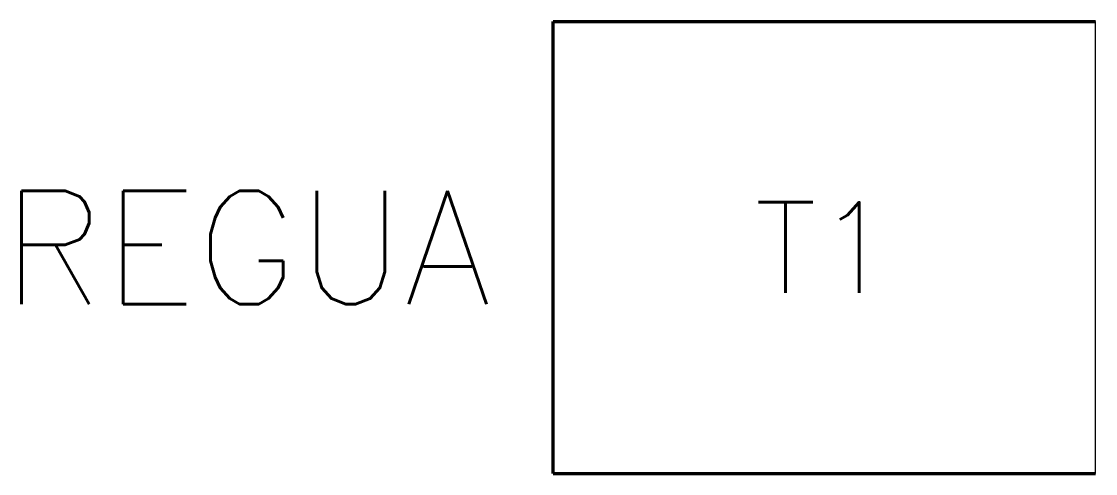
# Model space of a CAD drawing. Extents: x 198.2 to 222, y 190 to 200.
import ezdxf
from ezdxf.enums import TextEntityAlignment as Align

# ---------------------------------------------------------------- set-up
doc = ezdxf.new("R2010")
doc.units = 0
doc.header["$MEASUREMENT"] = 0
doc.layers.get('0').update_dxf_attribs({"linetype": 'CONTINUOUS'})
doc.styles.add('ROMANS', font='romans')

msp = doc.modelspace()

# ---------------------------------------------------------------- linework, layer by layer
at = {"color": 5, "linetype": 'Continuous', "lineweight": 80}
msp.add_line((210, 190), (210, 200), dxfattribs=at)
at = {"color": 5, "lineweight": 80}
for p, q in [((210, 200), (222, 200)), ((210, 190), (222, 190))]:
    msp.add_line(p, q, dxfattribs=at)
msp.add_line((222, 190), (222, 200))

# ---------------------------------------------------------------- texts
at = {"color": 7, "lineweight": -3, "style": 'ROMANS'}
msp.add_attdef('REGUA', text='', height=2.5, dxfattribs=at).set_placement((208.631, 195), align=Align.MIDDLE_RIGHT)
msp.add_attdef('T1', text='', height=2, dxfattribs=at).set_placement((216, 195), align=Align.MIDDLE_CENTER)

doc.saveas('drawing.dxf')
